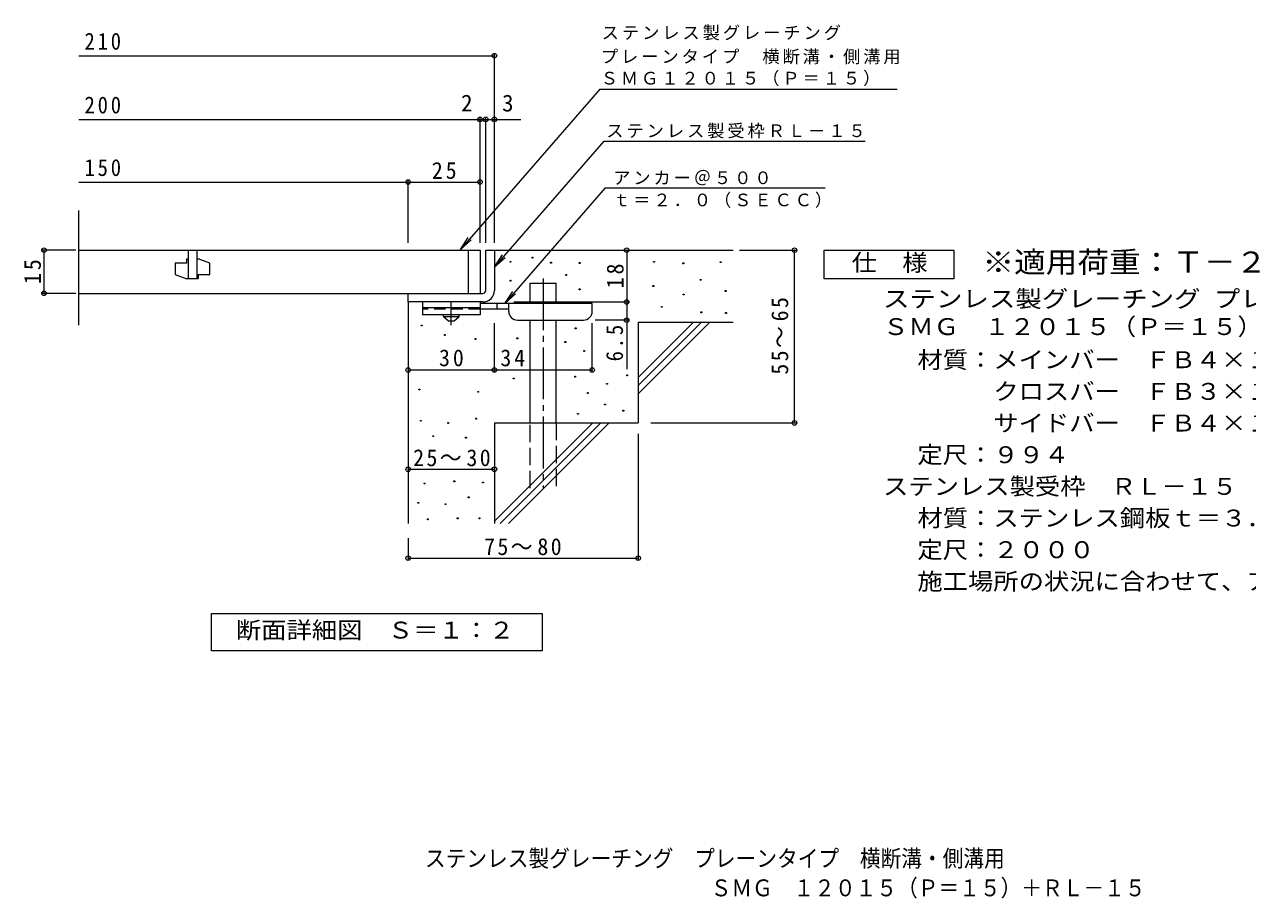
# Model space of a CAD drawing. Units: millimetres on the paper, enlarged 10 times, with parts at other scales. Extents: x -1547 to 1649, y -1379 to 1187.
# Drawn here: x -1547 to 579, y -1379 to 139 of the extents above; entities that cross this region are included whole.
import ezdxf
from ezdxf.enums import TextEntityAlignment as Align

# ---------------------------------------------------------------- set-up
doc = ezdxf.new("R2010")
doc.units = ezdxf.units.MM
doc.header["$LTSCALE"] = 10
doc.header["$PDMODE"] = 32
doc.header["$PDSIZE"] = 8
for name, pattern in [('CHAIN1', [8, 5, -1, 1, -1]), ('CHAIN2', [12, 9, -1, 1, -1]), ('DASHED2', [3, 2, -1]), ('DASHED3', [4, 3, -1])]:
    doc.linetypes.add(name, pattern=pattern)
for name, color, linetype, lineweight in [('D-0', 7, 'Continuous', 9), ('D-1', 2, 'Continuous', 9), ('D-2', 3, 'Continuous', 9), ('D-4', 7, 'Continuous', 9), ('D-5', 7, 'Continuous', 9), ('D-6', 6, 'Continuous', 9), ('D-9', 4, 'Continuous', 9)]:
    doc.layers.add(name, color=color, linetype=linetype, lineweight=lineweight)
doc.layers.add('F-5_F-5ﾚｲﾔ', color=2, linetype='Continuous')
doc.styles.add('ＭＳ ゴシック', font='')
doc.styles.get('ＭＳ ゴシック').set_extended_font_data('MS Gothic')

msp = doc.modelspace()

# ---------------------------------------------------------------- linework, layer by layer
at = {"layer": 'D-0'}
for points in [[(-703.07, -274.06), (-703.07, -272.56), (-701.57, -272.56), (-701.57, -274.06)], [(-664.68, -266.82), (-664.68, -265.32), (-663.18, -265.32), (-663.18, -266.82)], [(-632.55, -275.41), (-632.55, -273.91), (-631.05, -273.91), (-631.05, -275.41)], [(-582.61, -276.09), (-582.61, -274.59), (-581.11, -274.59), (-581.11, -276.09)], [(-453.35, -274.06), (-453.35, -272.56), (-451.85, -272.56), (-451.85, -274.06)], [(-402.59, -276.76), (-402.59, -275.26), (-401.09, -275.26), (-401.09, -276.76)], [(-337.63, -274.73), (-337.63, -273.23), (-336.13, -273.23), (-336.13, -274.73)], [(-606.3, -297.07), (-606.3, -295.57), (-604.8, -295.57), (-604.8, -297.07)], [(-702.91, -306.72), (-702.91, -305.22), (-701.41, -305.22), (-701.41, -306.72)], [(-454.7, -316.02), (-454.7, -314.51), (-453.2, -314.51), (-453.2, -316.02)], [(-372.4, -305.48), (-372.4, -303.98), (-370.9, -303.98), (-370.9, -305.48)], [(-582.67, -322.01), (-582.67, -320.51), (-581.17, -320.51), (-581.17, -322.01)], [(-401.92, -330.9), (-401.92, -329.4), (-400.42, -329.4), (-400.42, -330.9)], [(-328.85, -324.66), (-328.85, -323.16), (-327.35, -323.16), (-327.35, -324.66)], [(-439.75, -352.32), (-439.75, -350.82), (-438.25, -350.82), (-438.25, -352.32)], [(-371.11, -361.66), (-371.11, -360.16), (-369.61, -360.16), (-369.61, -361.66)], [(-328.2, -363.15), (-328.2, -361.65), (-326.7, -361.65), (-326.7, -363.15)], [(-857.41, -384.66), (-857.41, -383.16), (-855.91, -383.16), (-855.91, -384.66)], [(-817.06, -401.03), (-817.06, -399.53), (-815.56, -399.53), (-815.56, -401.03)], [(-589.67, -389.65), (-589.67, -388.15), (-588.17, -388.15), (-588.17, -389.65)], [(-763.77, -408.26), (-763.77, -406.76), (-762.27, -406.76), (-762.27, -408.26)], [(-691.17, -407.09), (-691.17, -405.59), (-689.67, -405.59), (-689.67, -407.09)], [(-607.7, -413.22), (-607.7, -411.72), (-606.2, -411.72), (-606.2, -413.22)], [(-574.99, -429), (-574.99, -427.5), (-573.49, -427.5), (-573.49, -429)], [(-697.41, -476.87), (-697.41, -475.37), (-695.91, -475.37), (-695.91, -476.87)], [(-590.46, -473.74), (-590.46, -472.24), (-588.96, -472.24), (-588.96, -473.74)], [(-535.33, -486.12), (-535.33, -484.62), (-533.83, -484.62), (-533.83, -486.12)], [(-500.09, -471.16), (-500.09, -469.66), (-498.59, -469.66), (-498.59, -471.16)], [(-861.35, -495.82), (-861.35, -494.32), (-859.85, -494.32), (-859.85, -495.82)], [(-759.07, -499.97), (-759.07, -498.47), (-757.57, -498.47), (-757.57, -499.97)], [(-568.5, -501.82), (-568.5, -500.32), (-567, -500.32), (-567, -501.82)], [(-538.71, -521.99), (-538.71, -520.49), (-537.21, -520.49), (-537.21, -521.99)], [(-506.85, -532.74), (-506.85, -531.24), (-505.35, -531.24), (-505.35, -532.74)], [(-858.93, -550.25), (-858.93, -548.75), (-857.43, -548.75), (-857.43, -550.25)], [(-811.41, -554.14), (-811.41, -552.64), (-809.91, -552.64), (-809.91, -554.14)], [(-762.62, -546.7), (-762.62, -545.2), (-761.12, -545.2), (-761.12, -546.7)], [(-585.5, -538.03), (-585.5, -536.53), (-584, -536.53), (-584, -538.03)], [(-837.5, -576.83), (-837.5, -575.33), (-836, -575.33), (-836, -576.83)], [(-780.48, -579.4), (-780.48, -577.9), (-778.98, -577.9), (-778.98, -579.4)], [(-852.46, -659.23), (-852.46, -657.73), (-850.96, -657.73), (-850.96, -659.23)], [(-800.69, -655.42), (-800.69, -653.92), (-799.19, -653.92), (-799.19, -655.42)], [(-750.82, -657.32), (-750.82, -655.82), (-749.32, -655.82), (-749.32, -657.32)], [(-863.12, -692.72), (-863.12, -691.22), (-861.62, -691.22), (-861.62, -692.72)], [(-815.92, -695.01), (-815.92, -693.51), (-814.42, -693.51), (-814.42, -695.01)], [(-775.56, -683.21), (-775.56, -681.71), (-774.06, -681.71), (-774.06, -683.21)], [(-846.75, -721.27), (-846.75, -719.77), (-845.25, -719.77), (-845.25, -721.27)], [(-794.98, -719.75), (-794.98, -718.25), (-793.48, -718.25), (-793.48, -719.75)], [(-756.91, -719.75), (-756.91, -718.25), (-755.41, -718.25), (-755.41, -719.75)]]:
    msp.add_lwpolyline(points, close=True, dxfattribs=at)
at = {"layer": 'D-1'}
for p, q in [((-745.2, -253.11), (-730.2, -253.11)), ((-745.2, -323.11), (-745.2, -253.11)), ((-730.2, -253.11), (-730.2, -323.11)), ((-880.2, -328.11), (-750.2, -328.11)), ((-880.2, -343.11), (-880.2, -328.11)), ((-750.2, -343.11), (-880.2, -343.11))]:
    msp.add_line(p, q, dxfattribs=at)
for radius, start, end in [(5, 270.02448, 0.01074), (20, 270, 0.00024), (5, 270, 0.0002)]:
    msp.add_arc((-750.2, -323.11), radius, start, end, dxfattribs=at)
at = {"layer": 'D-2'}
for p, q in [((-1452.86, -383.35), (-1452.86, -184.41)), ((-1452.86, -253.11), (-755.2, -253.11)), ((-1262.7, -253.11), (-1262.7, -303.11)), ((-1247.7, -253.11), (-1247.7, -303.11)), ((-775.2, -328.11), (-775.2, -253.11)), ((-755.2, -253.11), (-755.2, -328.11)), ((-1285.2, -275.61), (-1285.2, -295.61)), ((-1265.2, -275.61), (-1285.2, -275.61)), ((-1265.2, -275.61), (-1265.2, -268.11)), ((-1265.2, -268.11), (-1262.7, -268.11)), ((-1247.7, -268.11), (-1245.2, -268.11)), ((-1225.2, -275.61), (-1245.2, -268.11)), ((-1225.2, -295.61), (-1225.2, -275.61)), ((-1285.2, -295.61), (-1265.2, -303.11)), ((-1245.2, -295.61), (-1225.2, -295.61)), ((-1245.2, -295.61), (-1245.2, -303.11)), ((-1245.2, -303.11), (-1265.2, -303.11)), ((-1452.86, -328.11), (-755.2, -328.11))]:
    msp.add_line(p, q, dxfattribs=at)
at = {"layer": 'D-4'}
for p, q in [((-730.2, -240.15), (-730.2, 87.76)), ((-1452.86, 84.76), (-730.2, 84.76)), ((-1452.86, -25.94), (-684.51, -25.94)), ((-755.2, -240.15), (-755.2, -22.94)), ((-745.2, -240.15), (-745.2, -22.94)), ((-880.2, -240.15), (-880.2, -131.69)), ((-1458.21, -253.11), (-1516.27, -253.11)), ((-1513.27, -328.11), (-1513.27, -253.11)), ((-500.24, -253.11), (-500.24, -343.11)), ((-304.17, -253.11), (-205.51, -253.11)), ((-208.51, -553.11), (-208.51, -253.11)), ((-1458.21, -328.11), (-1516.27, -328.11)), ((-696.19, -343.11), (-497.24, -343.11)), ((-500.24, -343.11), (-500.24, -459.86)), ((-730.2, -464.21), (-730.2, -379.61)), ((-560.2, -464.21), (-560.2, -379.61)), ((-497.24, -374.61), (-555.2, -374.61)), ((-480.2, -572.25), (-480.2, -791.19)), ((-457.96, -553.11), (-205.51, -553.11)), ((-880.2, -633.73), (-730.2, -633.73)), ((-880.2, -753.11), (-880.2, -791.19)), ((-880.2, -788.19), (-480.2, -788.19))]:
    msp.add_line(p, q, dxfattribs=at)
for points in [[(-1452.86, -134.69), (-880.2, -134.69), (-755.2, -134.69)], [(-880.2, -461.21), (-730.2, -461.21), (-560.2, -461.21)]]:
    msp.add_lwpolyline(points, dxfattribs=at)
for p in [(-730.2, 84.76), (-755.2, -25.94), (-745.2, -25.94), (-730.2, -25.94), (-880.2, -134.69), (-755.2, -134.69), (-1513.27, -253.11), (-500.24, -253.11), (-208.51, -253.11), (-1513.27, -328.11), (-500.24, -343.11), (-500.24, -374.61), (-880.2, -461.21), (-730.2, -461.21), (-560.2, -461.21), (-208.51, -553.11), (-880.2, -633.73), (-730.2, -633.73), (-880.2, -788.19), (-480.2, -788.19)]:
    msp.add_point(p, dxfattribs=at)
at = {"layer": 'D-5'}
for p, q in [((-546.93, 26.64), (-789.43, -251.98)), ((-546.93, 26.64), (-30.09, 26.64)), ((-540.11, -63.87), (-730.2, -282.27)), ((-540.11, -63.87), (-85.51, -63.87)), ((-537.53, -145.06), (-712.08, -345.61)), ((-537.53, -145.06), (-155.29, -145.06)), ((-789.43, -251.98), (-775.62, -231.14)), ((-789.43, -251.98), (-770.7, -235.42)), ((-730.2, -282.27), (-716.39, -261.43)), ((-730.2, -282.27), (-711.46, -265.72)), ((-712.08, -345.61), (-698.27, -324.77)), ((-712.08, -345.61), (-693.34, -329.05))]:
    msp.add_line(p, q, dxfattribs=at)
for points in [[(-156.63, -303.11), (-156.63, -253.11), (68.37, -253.11), (68.37, -303.11)], [(-1222.19, -949.05), (-1222.19, -884.05), (-647.19, -884.05), (-647.19, -949.05)]]:
    msp.add_lwpolyline(points, close=True, dxfattribs=at)
at = {"layer": 'D-6'}
for p, q in [((-730.2, -253.11), (-315.2, -253.11)), ((-667.9, -310.61), (-622.9, -310.61)), ((-667.9, -345.61), (-667.9, -310.61)), ((-622.9, -345.61), (-622.9, -310.61)), ((-880.2, -343.11), (-880.2, -728.11)), ((-667.9, -553.11), (-667.9, -374.61)), ((-622.9, -553.11), (-622.9, -374.61)), ((-480.2, -378.11), (-315.2, -378.11)), ((-480.2, -378.11), (-480.2, -553.11)), ((-480.2, -474.12), (-384.19, -378.11)), ((-480.2, -488.26), (-370.04, -378.11)), ((-480.2, -502.4), (-355.9, -378.11)), ((-730.2, -553.11), (-730.2, -728.11)), ((-730.2, -553.11), (-480.2, -553.11)), ((-730.2, -724.12), (-559.19, -553.11)), ((-720.05, -728.11), (-545.05, -553.11)), ((-705.91, -728.11), (-530.91, -553.11))]:
    msp.add_line(p, q, dxfattribs=at)
at = {"layer": 'D-6', "linetype": 'CHAIN2'}
msp.add_line((-645.4, -302.14), (-645.4, -666.44), dxfattribs=at)
at = {"layer": 'D-6', "linetype": 'DASHED3'}
for p, q in [((-667.9, -666.44), (-667.9, -553.11)), ((-622.9, -553.11), (-622.9, -666.44))]:
    msp.add_line(p, q, dxfattribs=at)
at = {"layer": 'D-9', "color": 3}
for p, q in [((-855.2, -343.11), (-855.2, -365.61)), ((-755.2, -343.11), (-855.2, -343.11)), ((-755.2, -353.11), (-855.2, -353.11)), ((-755.2, -343.11), (-755.2, -365.61)), ((-755.2, -365.61), (-855.2, -365.61))]:
    msp.add_line(p, q, dxfattribs=at)
at = {"layer": 'D-9', "color": 3, "linetype": 'DASHED2'}
msp.add_line((-755.2, -355.61), (-855.2, -355.61), dxfattribs=at)
at = {"layer": 'D-9', "linetype": 'CHAIN1'}
msp.add_line((-805.2, -383.35), (-805.2, -343.11), dxfattribs=at)
at = {"layer": 'D-9'}
for p, q in [((-560.2, -345.61), (-755.2, -345.61)), ((-705.17, -355.61), (-755.2, -355.61)), ((-725.2, -355.61), (-725.2, -345.61)), ((-705.2, -359.61), (-705.2, -345.61)), ((-560.2, -359.61), (-560.2, -345.61)), ((-690.2, -374.61), (-575.2, -374.61))]:
    msp.add_line(p, q, dxfattribs=at)
at = {"layer": 'D-9', "color": 2}
for p, q in [((-818.95, -368.11), (-818.95, -365.61)), ((-818.95, -368.11), (-810.2, -375.61)), ((-818.95, -368.11), (-791.45, -368.11)), ((-810.2, -375.61), (-800.2, -375.61)), ((-800.2, -375.61), (-791.45, -368.11)), ((-791.45, -368.11), (-791.45, -365.61))]:
    msp.add_line(p, q, dxfattribs=at)
at = {"layer": 'D-9'}
for centre, start, end in [((-690.2, -359.61), 180, 270), ((-575.2, -359.61), 270, 0)]:
    msp.add_arc(centre, 15, start, end, dxfattribs=at)

# ---------------------------------------------------------------- texts
at = {"layer": 'D-4', "color": 2, "style": 'ＭＳ ゴシック'}
for s, p in [('2', (-788.14, -20.94)), ('3', (-716.89, -20.94))]:
    msp.add_text(s, height=29.33, dxfattribs=at).set_placement(p, align=Align.BOTTOM_LEFT)
at = {"layer": 'D-4', "color": 2, "char_height": 29.33, "attachment_point": 7, "style": 'ＭＳ ゴシック'}
for s, insert in [('\\T1.27;\\W0.95;25', (-838.95, -129.69)), ('\\T1.27;\\W0.95;30', (-826.45, -455.21)), ('\\T1.27;\\W0.95;34', (-719.83, -455.21)), ('\\T1.22;\\W0.95;25～30', (-871.45, -628.73)), ('\\T1.22;\\W0.95;75～80', (-748.06, -783.19))]:
    msp.add_mtext(s, dxfattribs=dict(at, insert=insert))
at = {"layer": 'D-4', "color": 2, "char_height": 29.33, "attachment_point": 7, "rotation": 90, "style": 'ＭＳ ゴシック'}
for s, insert in [('\\T1.27;\\W0.95;15', (-1518.27, -311.86)), ('\\T1.27;\\W0.95;18', (-505.24, -319.36)), ('\\T1.22;\\W0.95;55～65', (-219.04, -469.36)), ('\\T1.27;\\W0.9;6.5', (-506.24, -446.3))]:
    msp.add_mtext(s, dxfattribs=dict(at, insert=insert))
at = {"layer": 'D-5', "color": 3, "style": 'ＭＳ ゴシック', "width": 1.1}
msp.add_text('※適用荷重：Ｔ－２', height=36.66, dxfattribs=at).set_placement((118.37, -303.11), align=Align.BOTTOM_LEFT)
at = {"layer": 'D-5', "color": 2, "style": 'ＭＳ ゴシック'}
for s, width, p in [('仕\u3000様', 1.1, (-109.13, -298.11)), ('ステンレス製グレーチング プレーンタイプ 横断溝・側溝用', 1.15, (-54.54, -361.03)), ('ＳＭＧ\u3000１２０１５（Ｐ＝１５）', 1.1, (-54.54, -409.34)), ('材質：メインバー\u3000ＦＢ４×１５（ＳＵＳ３０４）', 1.1, (5.17, -466.89)), ('\u3000\u3000\u3000クロスバー\u3000ＦＢ３×１０（ＳＵＳ３０４）', 1.1, (5.17, -521.89)), ('\u3000\u3000\u3000サイドバー\u3000ＦＢ４×１５（ＳＵＳ３０４）', 1.1, (5.17, -576.89)), ('定尺：９９４', 1.1, (5.17, -631.89)), ('ステンレス製受枠\u3000ＲＬ－１５', 1.1, (-54.54, -686.89)), ('材質：ステンレス鋼板ｔ＝３．０（ＳＵＳ３０４）', 1.1, (5.17, -741.89)), ('定尺：２０００', 1.1, (5.17, -796.89)), ('施工場所の状況に合わせて、アンカーをプライヤー等で折り曲げてご使用ください。', 1.1, (5.17, -851.89)), ('断面詳細図\u3000Ｓ＝１：２', 1.1, (-1179.69, -936.55))]:
    msp.add_text(s, height=29.33, dxfattribs=dict(at, width=width)).set_placement(p, align=Align.BOTTOM_LEFT)
at = {"layer": 'D-5', "char_height": 21.99, "attachment_point": 7, "style": 'ＭＳ ゴシック'}
for s, insert in [('\\T1.17;ステンレス製グレーチング', (-543.62, 111.31)), ('\\T1.17;プレーンタイプ\u3000横断溝・側溝用', (-545.17, 69.65)), ('\\T1.17;ＳＭＧ１２０１５（Ｐ＝１５）', (-545.39, 31.8)), ('\\T1.17;ステンレス製受枠ＲＬ－１５', (-535.72, -59.11)), ('\\T1.17;アンカー＠５００', (-523.88, -140.4)), ('\\T1.17;ｔ＝２．０（ＳＥＣＣ）', (-523.88, -179.72))]:
    msp.add_mtext(s, dxfattribs=dict(at, insert=insert))
at = {"layer": 'D-5', "color": 2, "char_height": 29.33, "attachment_point": 7, "style": 'ＭＳ ゴシック'}
for s, insert in [('\\T1.27;\\W0.9;210', (-1442.86, 94.76)), ('\\T1.27;\\W0.9;200', (-1442.86, -15.94)), ('\\T1.27;\\W0.9;150', (-1442.86, -124.69))]:
    msp.add_mtext(s, dxfattribs=dict(at, insert=insert))
at = {"layer": 'F-5_F-5ﾚｲﾔ', "style": 'ＭＳ ゴシック', "width": 0.9}
for s, p in [('ステンレス製グレーチング\u3000プレーンタイプ\u3000横断溝・側溝用', (-851, -1333.11)), ('ＳＭＧ\u3000１２０１５（Ｐ＝１５）＋ＲＬ－１５', (-354.19, -1384.32))]:
    msp.add_text(s, height=29.33, dxfattribs=at).set_placement(p, align=Align.BOTTOM_LEFT)

doc.saveas('drawing.dxf')
